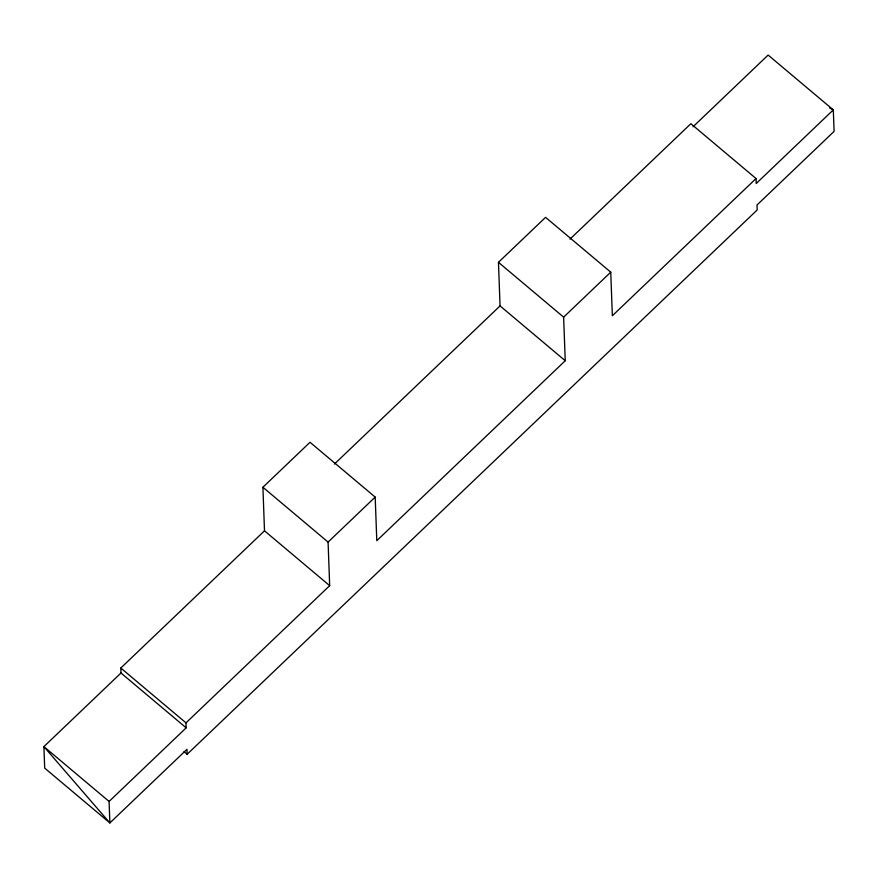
<?xml version="1.0" encoding="UTF-8"?>
<svg xmlns="http://www.w3.org/2000/svg" width="878" height="878" viewBox="0 0 878 878"><rect width="100%" height="100%" fill="white"/><g stroke="black" fill="none" stroke-linecap="round" stroke-linejoin="round"><path stroke-width="1.32" d="M693.016 126.783L768.129 55.062L833.31 109.893L834.1 131.382L757.012 204.991L757.187 209.963L187.135 754.29L186.959 749.329L109.871 822.938L109.081 801.449L186.169 727.84L185.982 722.868L329.678 585.67L264.498 530.828L262.906 487.257L310.011 442.271L375.191 497.102L376.794 540.683L565.234 360.737L563.632 317.156L498.463 262.324L545.567 217.338L610.748 272.169L612.35 315.751L756.035 178.541L690.865 123.71L569.965 239.156M186.169 727.84L120.988 673.009L120.813 668.037L264.498 530.828M334.419 464.067L500.054 305.906L498.463 262.324M120.988 673.009L43.9 746.618L44.69 768.107L109.871 822.938L43.9 746.618L109.081 801.449M329.678 585.67L328.087 542.088L375.191 497.102M563.632 317.156L610.748 272.169M829.666 108.005L833.31 109.893L756.221 183.513L756.035 178.541M500.054 305.906L565.234 360.737M262.906 487.257L328.087 542.088M120.813 668.037L185.982 722.868M184.04 751.678L187.135 754.29"/></g></svg>
